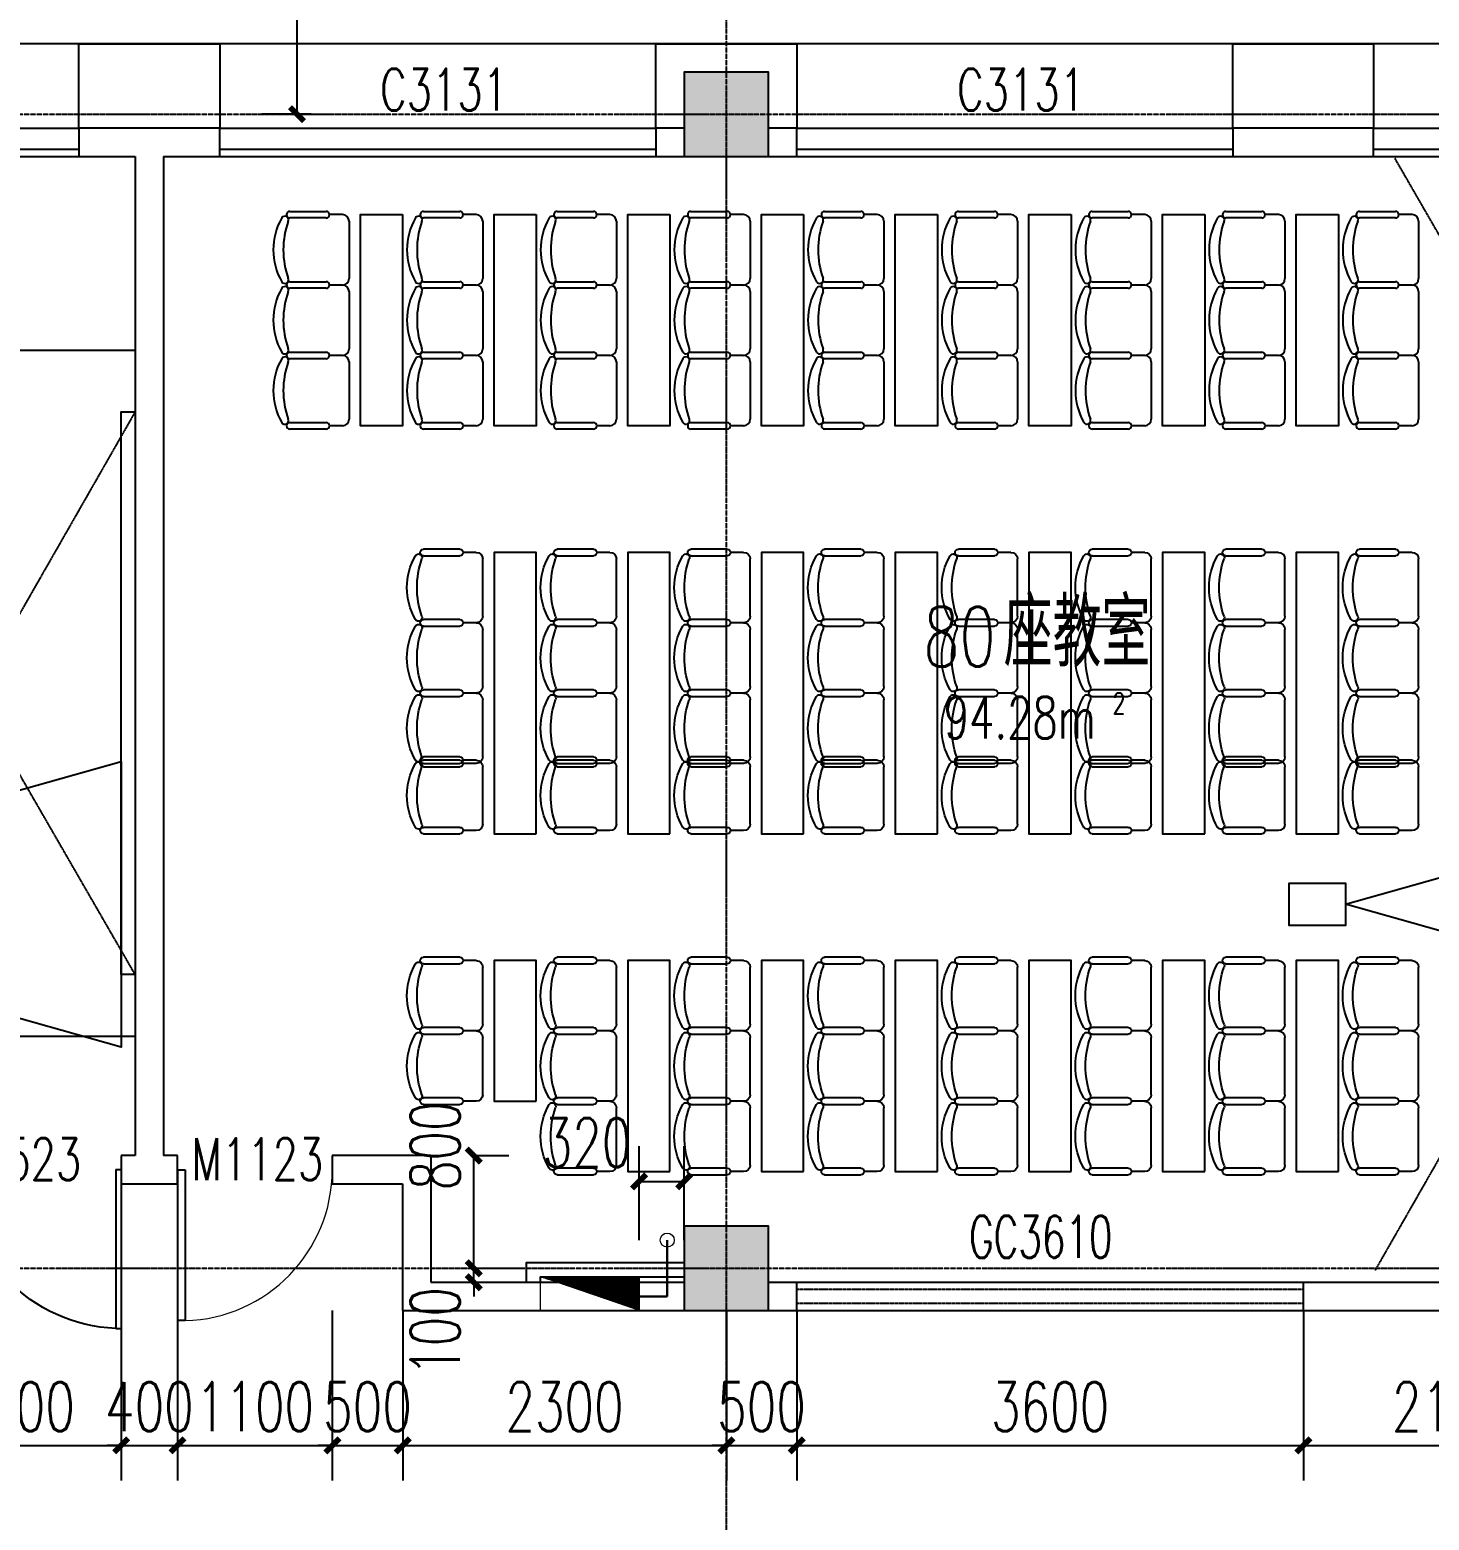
# Model space of a CAD drawing. Header units: millimetres. Extents: x 0 to 118900, y 0 to 84100.
# Drawn here: x 40548 to 50492, y 65599 to 76190 of the extents above; entities that cross this region are included whole.
import ezdxf

# ---------------------------------------------------------------- set-up
doc = ezdxf.new("R2010")
doc.units = ezdxf.units.MM
doc.linetypes.add('DASH', pattern=[0.35, 0.25, -0.1])
doc.linetypes.add('DOTE', pattern=[2.42, 2, -0.2, 0.02, -0.2])
for name, color, linetype in [('COLUMN', 2, 'Continuous'), ('DOOR', 4, 'Continuous'), ('DOTE', 1, 'DOTE'), ('FACADE OUTER SKIN', 6, 'Continuous'), ('FUR', 36, 'Continuous'), ('PUB_DIM', 3, 'Continuous'), ('PUB_HATCH', 8, 'Continuous'), ('SEE', 5, 'Continuous'), ('SPACE', 7, 'Continuous'), ('WALL', 2, 'Continuous'), ('WINDOW', 4, 'Continuous'), ('WINDOW_TEXT', 7, 'Continuous')]:
    doc.layers.add(name, color=color, linetype=linetype)
for name, color, linetype, lineweight in [('S-XIAO', 30, 'Continuous', 15), ('S-XP', 1, 'Continuous', 30), ('S-XP-lg', 30, 'Continuous', 15)]:
    doc.layers.add(name, color=color, linetype=linetype, lineweight=lineweight)
doc.styles.add('_TCH_SPACE', font='SIMPLEX', dxfattribs={"height": 5, "bigfont": 'GBCBIG'})
doc.styles.add('_TCH_WINDOW', font='SIMPLEX', dxfattribs={"height": 3.5, "bigfont": 'GBCBIG'})
doc.styles.add('DIM_FONT', font='SIMPLEX', dxfattribs={"width": 0.7, "bigfont": 'GBCBIG'})
doc.styles.add('仿宋单线', font='tjromans.shx', dxfattribs={"width": 0.65, "bigfont": 'tjhztxt.shx'})
doc.dimstyles.new('_TCH_ARCH&&100', dxfattribs={"dimtxt": 350, "dimasz": 100, "dimexe": 250, "dimexo": 300, "dimgap": 100, "dimtad": 1, "dimdec": 0, "dimzin": 0, "dimdsep": 46, "dimtxsty": 'DIM_FONT', "dimblk": 'ARCHTICK', "dimcen": 0.09, "dimclrt": 7, "dimazin": 2, "dimtfac": 1, "dimtdec": 0, "dimtix": 1, "dimtmove": 2, "dimatfit": 3, "dimldrblk": 'ARCHTICK', "dimfxl": 1, "dimtolj": 1, "dimtzin": 0, "dimarcsym": 0})

# ---------------------------------------------------------------- blocks, each defined once
blk = doc.blocks.new('A$C2A1F14C1')
for p, q in [((39, 208.6), (117, 208.6)), ((136.5, 228.1), (351.1, 228.1)), ((351.1, 189.1), (136.5, 189.1)), ((0, -169.6), (0, 169.6)), ((39, -208.6), (117, -208.6)), ((136.5, -189.1), (351.1, -189.1)), ((351.1, -228.1), (136.5, -228.1))]:
    blk.add_line(p, q)
for centre, radius, start, end in [((39, 169.6), 39, 90, 180), ((136.5, 208.6), 19.5, 90, 270), ((351.1, 208.6), 19.5, 270, 90), ((381.2, 177.5), 21.9, 31.89079, 201.23931), ((68.4, 0), 381.6, 330.29121, 29.70879), ((-116.1, 0), 506.2, 340.42457, 19.57543), ((39, -169.6), 39, 180, 270), ((381.2, -177.5), 21.9, 158.76069, 328.10921), ((136.5, -208.6), 19.5, 90, 270), ((351.1, -208.6), 19.5, 270, 90)]:
    blk.add_arc(centre, radius, start, end)
blk = doc.blocks.new('80 SEATS')
at = {"layer": 'FUR'}
for points in [[(1068065, 1663756), (1068065, 1662256), (1067765, 1662256), (1067765, 1663756), (1068065, 1663756)], [(1069015, 1663756), (1069015, 1662256), (1068715, 1662256), (1068715, 1663756), (1069015, 1663756)], [(1069965, 1663756), (1069965, 1662256), (1069665, 1662256), (1069665, 1663756), (1069965, 1663756)], [(1070915, 1663756), (1070915, 1662256), (1070615, 1662256), (1070615, 1663756), (1070915, 1663756)], [(1071865, 1663756), (1071865, 1662256), (1071565, 1662256), (1071565, 1663756), (1071865, 1663756)], [(1072815, 1663756), (1072815, 1662256), (1072515, 1662256), (1072515, 1663756), (1072815, 1663756)], [(1073765, 1663756), (1073765, 1662256), (1073465, 1662256), (1073465, 1663756), (1073765, 1663756)], [(1074715, 1663756), (1074715, 1662256), (1074415, 1662256), (1074415, 1663756), (1074715, 1663756)], [(1069015, 1659356), (1069015, 1661356), (1068715, 1661356), (1068715, 1659356), (1069015, 1659356)], [(1069965, 1659356), (1069965, 1661356), (1069665, 1661356), (1069665, 1659356), (1069965, 1659356)], [(1070915, 1659356), (1070915, 1661356), (1070615, 1661356), (1070615, 1659356), (1070915, 1659356)], [(1071865, 1659356), (1071865, 1661356), (1071565, 1661356), (1071565, 1659356), (1071865, 1659356)], [(1072815, 1659356), (1072815, 1661356), (1072515, 1661356), (1072515, 1659356), (1072815, 1659356)], [(1073765, 1659356), (1073765, 1661356), (1073465, 1661356), (1073465, 1659356), (1073765, 1659356)], [(1074715, 1659356), (1074715, 1661356), (1074415, 1661356), (1074415, 1659356), (1074715, 1659356)], [(1069015, 1657456), (1069015, 1658456), (1068715, 1658456), (1068715, 1657456), (1069015, 1657456)], [(1069965, 1656956), (1069965, 1658456), (1069665, 1658456), (1069665, 1656956), (1069965, 1656956)], [(1070915, 1656956), (1070915, 1658456), (1070615, 1658456), (1070615, 1656956), (1070915, 1656956)], [(1071865, 1656956), (1071865, 1658456), (1071565, 1658456), (1071565, 1656956), (1071865, 1656956)], [(1072815, 1656956), (1072815, 1658456), (1072515, 1658456), (1072515, 1656956), (1072815, 1656956)], [(1073765, 1656956), (1073765, 1658456), (1073465, 1658456), (1073465, 1656956), (1073765, 1656956)], [(1074715, 1656956), (1074715, 1658456), (1074415, 1658456), (1074415, 1656956), (1074715, 1656956)]]:
    blk.add_lwpolyline(points, dxfattribs=at)
for points in [[(1077465, 1662794), (1078465, 1662794), (1078465, 1657917), (1077465, 1657917), (1076965, 1658417), (1076965, 1662294)], [(1078365, 1658356), (1078365, 1662356), (1078465, 1662356), (1078465, 1658356)]]:
    blk.add_lwpolyline(points, close=True, dxfattribs=at)
at = {"layer": 'SEE', "linetype": 'DASH'}
for p, q in [((1078465, 1658356), (1075117, 1664156)), ((1078465, 1662356), (1074976, 1656256))]:
    blk.add_line(p, q, dxfattribs=at)
at = {"layer": 'SEE'}
blk.add_lwpolyline([(1074765, 1658856), (1074765, 1658706), (1074365, 1658706), (1074365, 1659006), (1074765, 1659006), (1074765, 1658856), (1078365, 1659871), (1078365, 1657840)], close=True, dxfattribs=at)
at = {"layer": 'FUR', "extrusion": (0, 0, -1), "xscale": -1.198432564735413, "yscale": 1.198432445181377, "zscale": -1.198432564735413, "rotation": 180}
for p in [(-1067685, 1663506), (-1068635, 1663506), (-1069585, 1663506), (-1070535, 1663506), (-1071485, 1663506), (-1072435, 1663506), (-1073385, 1663506), (-1074335, 1663506), (-1075285, 1663506), (-1067685, 1663006), (-1068635, 1663006), (-1069585, 1663006), (-1070535, 1663006), (-1071485, 1663006), (-1072435, 1663006), (-1073385, 1663006), (-1074335, 1663006), (-1075285, 1663006), (-1067685, 1662506), (-1068635, 1662506), (-1069585, 1662506), (-1070535, 1662506), (-1071485, 1662506), (-1072435, 1662506), (-1073385, 1662506), (-1074335, 1662506), (-1075285, 1662506)]:
    blk.add_blockref('A$C2A1F14C1', p, dxfattribs=at)
at = {"layer": 'FUR', "xscale": -1.198432564735413, "yscale": 1.198432445181377, "zscale": 1.198432564735413}
for p in [(1068635, 1661106), (1069585, 1661106), (1070535, 1661106), (1071485, 1661106), (1072435, 1661106), (1073385, 1661106), (1074335, 1661106), (1075285, 1661106), (1068635, 1660606), (1069585, 1660606), (1070535, 1660606), (1071485, 1660606), (1072435, 1660606), (1073385, 1660606), (1074335, 1660606), (1075285, 1660606), (1068635, 1660106), (1069585, 1660106), (1070535, 1660106), (1071485, 1660106), (1072435, 1660106), (1073385, 1660106), (1074335, 1660106), (1075285, 1660106), (1068635, 1659629), (1069585, 1659629), (1070535, 1659629), (1071485, 1659629), (1072435, 1659629), (1073385, 1659629), (1074335, 1659629), (1075285, 1659629), (1068635, 1658206), (1069585, 1658206), (1070535, 1658206), (1071485, 1658206), (1072435, 1658206), (1073385, 1658206), (1074335, 1658206), (1075285, 1658206), (1068635, 1657706), (1069585, 1657706), (1070535, 1657706), (1071485, 1657706), (1072435, 1657706), (1073385, 1657706), (1074335, 1657706), (1075285, 1657706), (1069585, 1657206), (1070535, 1657206), (1071485, 1657206), (1072435, 1657206), (1073385, 1657206), (1074335, 1657206), (1075285, 1657206)]:
    blk.add_blockref('A$C2A1F14C1', p, dxfattribs=at)
blk = doc.blocks.new('WD-HIGH')
at = {"layer": 'WINDOW'}
for p, q in [((1050564, 1525426), (1050564, 1525626)), ((1054164, 1525426), (1054164, 1525626))]:
    blk.add_line(p, q, dxfattribs=at)
at = {"layer": 'WINDOW', "linetype": 'DASH', "extrusion": (0, 0, -1)}
for p, q in [((1054164, 1525576), (1050564, 1525576)), ((1054164, 1525476), (1050564, 1525476))]:
    blk.add_line(p, q, dxfattribs=at)
at = {"layer": 'WINDOW_TEXT', "style": '仿宋单线', "width": 0.65}
blk.add_text('GC3610', height=300, dxfattribs=at).set_placement((1051788, 1525799))
blk = doc.blocks.new('XHS')
at = {"layer": 'S-XIAO', "linetype": 'Continuous'}
h = blk.add_hatch(dxfattribs=at)
h.set_pattern_fill('ANSI31', color=256, scale=10, style=0)
h.set_pattern_definition([(45.00000133, (30729.9762, 392116.5537), (-0.883883497, 0.883883456), [])])
h.paths.add_polyline_path([(-900, -160), (-200, -160), (-200, -400)])
blk.add_lwpolyline([(-900, -160), (-200, -160), (-200, -400), (-900, -400)], close=True, dxfattribs=at)
at = {"layer": 'S-XP'}
for p, q in [((0, 100), (0, -300)), ((0, -300), (-200, -300))]:
    blk.add_line(p, q, dxfattribs=at)
at = {"layer": 'S-XP-lg'}
blk.add_circle((0, 100), 50, dxfattribs=at)
blk = doc.blocks.new('AXIS-NET-07')
at = {"layer": 'DOTE'}
for p, q in [((752544, 1612362.8), (752544, 1540152.8)), ((716444, 1609852.8), (796044, 1609852.8)), ((716444, 1601652.8), (796044, 1601652.8))]:
    blk.add_line(p, q, dxfattribs=at)
blk = doc.blocks.new('_FZH')
blk.add_lwpolyline([(-0.5, -0.5), (0.5, -0.5), (0.5, 0.5), (-0.5, 0.5)], close=True)
at = {"layer": 'PUB_HATCH'}
blk.add_solid([(-0.5, -0.5), (0.5, -0.5), (-0.5, 0.5), (0.5, 0.5)], dxfattribs=at)
blk = doc.blocks.new('$WINLIB2D$00000004')
at = {"color": 0}
for points in [[(-0.5, 0.5), (-0.5, -0.5)], [(-0.5, 0.5), (0.5, 0.5)], [(0.5, -0.5), (0.5, 0.5)], [(-0.5, 0.2406), (0.5, 0.2406)], [(-0.5, -0.5), (0.5, -0.5)]]:
    blk.add_lwpolyline(points, dxfattribs=at)
blk = doc.blocks.new('$DorLib2D$00000001')
for p, q in [((0.45, 0.975), (0.5, 0.975)), ((0.45, 0), (0.45, 0.975)), ((0.5, 0), (0.5, 0.975)), ((0.5, 0), (0.45, 0))]:
    blk.add_line(p, q)
at = {"lineweight": 13}
blk.add_arc((0.475, 0), 0.975, 91.46928, 180, dxfattribs=at)
blk = doc.blocks.new('$DorLib2D$00000225')
at = {"color": 0}
for p, q in [((0.475, -0.0014), (0.475, 0.7521)), ((0.475, 0.7521), (0.5, 0.7521)), ((0.5, -0.0014), (0.5, 0.7521)), ((-0.5, 0), (-0.5, 0.252)), ((-0.475, 0.252), (-0.5, 0.252)), ((-0.475, 0), (-0.475, 0.252)), ((-0.475, 0), (-0.5, 0)), ((0.475, -0.0014), (0.5, -0.0014))]:
    blk.add_line(p, q, dxfattribs=at)
for centre, radius, start, end in [((0.5046, -0.0019), 0.7546, 92.24927, 179.72377), ((-0.5008, 0.0026), 0.2508, 359.78987, 84.09744)]:
    blk.add_arc(centre, radius, start, end, dxfattribs=at)
blk = doc.blocks.new('_ArchTick')
at = {"color": 0, "linetype": 'ByBlock', "const_width": 0.4}
blk.add_lwpolyline([(-0.5, -0.5), (0.5, 0.5)], dxfattribs=at)
blk = doc.blocks.new('*D519')
at = {"layer": 'Defpoints', "color": 0, "transparency": 16777216}
for p in [(45198, 68007), (44878, 67290), (45198, 67290)]:
    blk.add_point(p, dxfattribs=at)
at = {"layer": 'PUB_DIM', "color": 0, "lineweight": -2, "transparency": 16777216}
for p, q in [((44878, 67590), (44878, 68257)), ((45198, 67590), (45198, 68257)), ((44878, 68007), (45198, 68007))]:
    blk.add_line(p, q, dxfattribs=at)
at = {"layer": 'PUB_DIM', "color": 0, "lineweight": -2, "transparency": 16777216, "xscale": 100, "yscale": 100, "zscale": 100, "rotation": 180}
blk.add_blockref('_ArchTick', (44878, 68007), dxfattribs=at)
at = {"layer": 'PUB_DIM', "color": 0, "lineweight": -2, "transparency": 16777216, "xscale": 100, "yscale": 100, "zscale": 100}
blk.add_blockref('_ArchTick', (45198, 68007), dxfattribs=at)
at = {"layer": 'PUB_DIM', "color": 7, "transparency": 16777216, "insert": (44508, 68282), "char_height": 350, "attachment_point": 5, "style": 'DIM_FONT'}
blk.add_mtext('\\A1;320', dxfattribs=at)
blk = doc.blocks.new('*D544')
at = {"layer": 'Defpoints', "color": 0, "transparency": 16777216}
for p in [(42447, 78840), (42848, 78840), (42848, 75590)]:
    blk.add_point(p, dxfattribs=at)
at = {"layer": 'PUB_DIM', "color": 0, "lineweight": -2, "transparency": 16777216}
for p, q in [((42548, 78840), (42197, 78840)), ((42447, 75590), (42447, 78840)), ((42548, 75590), (42197, 75590))]:
    blk.add_line(p, q, dxfattribs=at)
at = {"layer": 'PUB_DIM', "color": 0, "lineweight": -2, "transparency": 16777216, "xscale": 100, "yscale": 100, "zscale": 100}
for p, rotation in [((42447, 78840), 90), ((42447, 75590), 270)]:
    blk.add_blockref('_ArchTick', p, dxfattribs=dict(at, rotation=rotation))
at = {"layer": 'PUB_DIM', "color": 7, "transparency": 16777216, "insert": (42172, 77215), "char_height": 350, "attachment_point": 5, "rotation": 90, "style": 'DIM_FONT'}
blk.add_mtext('\\A1;3250', dxfattribs=at)
blk = doc.blocks.new('*D143')
at = {"layer": 'Defpoints', "color": 0, "transparency": 16777216}
for p in [(43398, 68190), (43703, 68190), (43398, 67390)]:
    blk.add_point(p, dxfattribs=at)
at = {"layer": 'PUB_DIM', "color": 0, "lineweight": -2, "transparency": 16777216}
for p, q in [((43698, 68190), (43953, 68190)), ((43703, 67390), (43703, 68190)), ((43698, 67390), (43953, 67390))]:
    blk.add_line(p, q, dxfattribs=at)
at = {"layer": 'PUB_DIM', "color": 0, "lineweight": -2, "transparency": 16777216, "xscale": 100, "yscale": 100, "zscale": 100}
for p, rotation in [((43703, 68190), 90), ((43703, 67390), 270)]:
    blk.add_blockref('_ArchTick', p, dxfattribs=dict(at, rotation=rotation))
at = {"layer": 'PUB_DIM', "color": 7, "transparency": 16777216, "insert": (43428, 68260), "char_height": 350, "attachment_point": 5, "rotation": 90, "style": 'DIM_FONT'}
blk.add_mtext('\\A1;800', dxfattribs=at)
blk = doc.blocks.new('*D144')
at = {"layer": 'Defpoints', "color": 0, "transparency": 16777216}
for p in [(43398, 67390), (43703, 67390), (43398, 67290)]:
    blk.add_point(p, dxfattribs=at)
at = {"layer": 'PUB_DIM', "color": 0, "lineweight": -2, "transparency": 16777216}
for p, q in [((43703, 67390), (43703, 67490)), ((43698, 67390), (43953, 67390)), ((43703, 67290), (43703, 67390)), ((43698, 67290), (43953, 67290)), ((43703, 67290), (43703, 67190))]:
    blk.add_line(p, q, dxfattribs=at)
at = {"layer": 'PUB_DIM', "color": 0, "lineweight": -2, "transparency": 16777216, "xscale": 100, "yscale": 100, "zscale": 100}
for p, rotation in [((43703, 67390), 270), ((43703, 67290), 90)]:
    blk.add_blockref('_ArchTick', p, dxfattribs=dict(at, rotation=rotation))
at = {"layer": 'PUB_DIM', "color": 7, "transparency": 16777216, "insert": (43428, 66940), "char_height": 350, "attachment_point": 5, "rotation": 90, "style": 'DIM_FONT'}
blk.add_mtext('\\A1;100', dxfattribs=at)
blk = doc.blocks.new('*D656')
at = {"layer": 'Defpoints', "color": 0, "transparency": 16777216}
for p in [(39698, 67390), (41198, 67390), (41198, 66131)]:
    blk.add_point(p, dxfattribs=at)
at = {"layer": 'PUB_DIM', "color": 0, "lineweight": -2, "transparency": 16777216}
for p, q in [((39698, 67090), (39698, 65881)), ((41198, 67090), (41198, 65881)), ((39698, 66131), (41198, 66131))]:
    blk.add_line(p, q, dxfattribs=at)
at = {"layer": 'PUB_DIM', "color": 0, "lineweight": -2, "transparency": 16777216, "xscale": 100, "yscale": 100, "zscale": 100, "rotation": 180}
blk.add_blockref('_ArchTick', (39698, 66131), dxfattribs=at)
at = {"layer": 'PUB_DIM', "color": 0, "lineweight": -2, "transparency": 16777216, "xscale": 100, "yscale": 100, "zscale": 100}
blk.add_blockref('_ArchTick', (41198, 66131), dxfattribs=at)
at = {"layer": 'PUB_DIM', "color": 7, "transparency": 16777216, "insert": (40448, 66406), "char_height": 350, "attachment_point": 5, "style": 'DIM_FONT'}
blk.add_mtext('\\A1;1500', dxfattribs=at)
blk = doc.blocks.new('*D657')
at = {"layer": 'Defpoints', "color": 0, "transparency": 16777216}
for p in [(41198, 67390), (41598, 67390), (41598, 66131)]:
    blk.add_point(p, dxfattribs=at)
at = {"layer": 'PUB_DIM', "color": 0, "lineweight": -2, "transparency": 16777216}
for p, q in [((41198, 67090), (41198, 65881)), ((41598, 67090), (41598, 65881)), ((41198, 66131), (41098, 66131)), ((41198, 66131), (41598, 66131)), ((41598, 66131), (41698, 66131))]:
    blk.add_line(p, q, dxfattribs=at)
at = {"layer": 'PUB_DIM', "color": 0, "lineweight": -2, "transparency": 16777216, "xscale": 100, "yscale": 100, "zscale": 100}
blk.add_blockref('_ArchTick', (41198, 66131), dxfattribs=at)
at = {"layer": 'PUB_DIM', "color": 0, "lineweight": -2, "transparency": 16777216, "xscale": 100, "yscale": 100, "zscale": 100, "rotation": 180}
blk.add_blockref('_ArchTick', (41598, 66131), dxfattribs=at)
at = {"layer": 'PUB_DIM', "color": 7, "transparency": 16777216, "insert": (41398, 66406), "char_height": 350, "attachment_point": 5, "style": 'DIM_FONT'}
blk.add_mtext('\\A1;400', dxfattribs=at)
blk = doc.blocks.new('*D658')
at = {"layer": 'Defpoints', "color": 0, "transparency": 16777216}
for p in [(41598, 67390), (42698, 67390), (42698, 66131)]:
    blk.add_point(p, dxfattribs=at)
at = {"layer": 'PUB_DIM', "color": 0, "lineweight": -2, "transparency": 16777216}
for p, q in [((41598, 67090), (41598, 65881)), ((42698, 67090), (42698, 65881)), ((41598, 66131), (42698, 66131))]:
    blk.add_line(p, q, dxfattribs=at)
at = {"layer": 'PUB_DIM', "color": 0, "lineweight": -2, "transparency": 16777216, "xscale": 100, "yscale": 100, "zscale": 100, "rotation": 180}
blk.add_blockref('_ArchTick', (41598, 66131), dxfattribs=at)
at = {"layer": 'PUB_DIM', "color": 0, "lineweight": -2, "transparency": 16777216, "xscale": 100, "yscale": 100, "zscale": 100}
blk.add_blockref('_ArchTick', (42698, 66131), dxfattribs=at)
at = {"layer": 'PUB_DIM', "color": 7, "transparency": 16777216, "insert": (42148, 66406), "char_height": 350, "attachment_point": 5, "style": 'DIM_FONT'}
blk.add_mtext('\\A1;1100', dxfattribs=at)
blk = doc.blocks.new('*D659')
at = {"layer": 'Defpoints', "color": 0, "transparency": 16777216}
for p in [(42698, 67390), (43198, 67390), (43198, 66131)]:
    blk.add_point(p, dxfattribs=at)
at = {"layer": 'PUB_DIM', "color": 0, "lineweight": -2, "transparency": 16777216}
for p, q in [((42698, 67090), (42698, 65881)), ((43198, 67090), (43198, 65881)), ((42698, 66131), (42598, 66131)), ((42698, 66131), (43198, 66131)), ((43198, 66131), (43298, 66131))]:
    blk.add_line(p, q, dxfattribs=at)
at = {"layer": 'PUB_DIM', "color": 0, "lineweight": -2, "transparency": 16777216, "xscale": 100, "yscale": 100, "zscale": 100}
blk.add_blockref('_ArchTick', (42698, 66131), dxfattribs=at)
at = {"layer": 'PUB_DIM', "color": 0, "lineweight": -2, "transparency": 16777216, "xscale": 100, "yscale": 100, "zscale": 100, "rotation": 180}
blk.add_blockref('_ArchTick', (43198, 66131), dxfattribs=at)
at = {"layer": 'PUB_DIM', "color": 7, "transparency": 16777216, "insert": (42948, 66406), "char_height": 350, "attachment_point": 5, "style": 'DIM_FONT'}
blk.add_mtext('\\A1;500', dxfattribs=at)
blk = doc.blocks.new('*D660')
at = {"layer": 'Defpoints', "color": 0, "transparency": 16777216}
for p in [(43198, 67390), (45498, 67390), (45498, 66131)]:
    blk.add_point(p, dxfattribs=at)
at = {"layer": 'PUB_DIM', "color": 0, "lineweight": -2, "transparency": 16777216}
for p, q in [((43198, 67090), (43198, 65881)), ((45498, 67090), (45498, 65881)), ((43198, 66131), (45498, 66131))]:
    blk.add_line(p, q, dxfattribs=at)
at = {"layer": 'PUB_DIM', "color": 0, "lineweight": -2, "transparency": 16777216, "xscale": 100, "yscale": 100, "zscale": 100, "rotation": 180}
blk.add_blockref('_ArchTick', (43198, 66131), dxfattribs=at)
at = {"layer": 'PUB_DIM', "color": 0, "lineweight": -2, "transparency": 16777216, "xscale": 100, "yscale": 100, "zscale": 100}
blk.add_blockref('_ArchTick', (45498, 66131), dxfattribs=at)
at = {"layer": 'PUB_DIM', "color": 7, "transparency": 16777216, "insert": (44348, 66406), "char_height": 350, "attachment_point": 5, "style": 'DIM_FONT'}
blk.add_mtext('\\A1;2300', dxfattribs=at)
blk = doc.blocks.new('*D661')
at = {"layer": 'Defpoints', "color": 0, "transparency": 16777216}
for p in [(45498, 67390), (45998, 67390), (45998, 66131)]:
    blk.add_point(p, dxfattribs=at)
at = {"layer": 'PUB_DIM', "color": 0, "lineweight": -2, "transparency": 16777216}
for p, q in [((45498, 67090), (45498, 65881)), ((45998, 67090), (45998, 65881)), ((45498, 66131), (45398, 66131)), ((45498, 66131), (45998, 66131)), ((45998, 66131), (46098, 66131))]:
    blk.add_line(p, q, dxfattribs=at)
at = {"layer": 'PUB_DIM', "color": 0, "lineweight": -2, "transparency": 16777216, "xscale": 100, "yscale": 100, "zscale": 100}
blk.add_blockref('_ArchTick', (45498, 66131), dxfattribs=at)
at = {"layer": 'PUB_DIM', "color": 0, "lineweight": -2, "transparency": 16777216, "xscale": 100, "yscale": 100, "zscale": 100, "rotation": 180}
blk.add_blockref('_ArchTick', (45998, 66131), dxfattribs=at)
at = {"layer": 'PUB_DIM', "color": 7, "transparency": 16777216, "insert": (45748, 66406), "char_height": 350, "attachment_point": 5, "style": 'DIM_FONT'}
blk.add_mtext('\\A1;500', dxfattribs=at)
blk = doc.blocks.new('*D662')
at = {"layer": 'Defpoints', "color": 0, "transparency": 16777216}
for p in [(45998, 67390), (49598, 67390), (49598, 66131)]:
    blk.add_point(p, dxfattribs=at)
at = {"layer": 'PUB_DIM', "color": 0, "lineweight": -2, "transparency": 16777216}
for p, q in [((45998, 67090), (45998, 65881)), ((49598, 67090), (49598, 65881)), ((45998, 66131), (49598, 66131))]:
    blk.add_line(p, q, dxfattribs=at)
at = {"layer": 'PUB_DIM', "color": 0, "lineweight": -2, "transparency": 16777216, "xscale": 100, "yscale": 100, "zscale": 100, "rotation": 180}
blk.add_blockref('_ArchTick', (45998, 66131), dxfattribs=at)
at = {"layer": 'PUB_DIM', "color": 0, "lineweight": -2, "transparency": 16777216, "xscale": 100, "yscale": 100, "zscale": 100}
blk.add_blockref('_ArchTick', (49598, 66131), dxfattribs=at)
at = {"layer": 'PUB_DIM', "color": 7, "transparency": 16777216, "insert": (47798, 66406), "char_height": 350, "attachment_point": 5, "style": 'DIM_FONT'}
blk.add_mtext('\\A1;3600', dxfattribs=at)
blk = doc.blocks.new('*D663')
at = {"layer": 'Defpoints', "color": 0, "transparency": 16777216}
for p in [(49598, 67390), (51698, 67390), (51698, 66131)]:
    blk.add_point(p, dxfattribs=at)
at = {"layer": 'PUB_DIM', "color": 0, "lineweight": -2, "transparency": 16777216}
for p, q in [((49598, 67090), (49598, 65881)), ((51698, 67090), (51698, 65881)), ((49598, 66131), (51698, 66131))]:
    blk.add_line(p, q, dxfattribs=at)
at = {"layer": 'PUB_DIM', "color": 0, "lineweight": -2, "transparency": 16777216, "xscale": 100, "yscale": 100, "zscale": 100, "rotation": 180}
blk.add_blockref('_ArchTick', (49598, 66131), dxfattribs=at)
at = {"layer": 'PUB_DIM', "color": 0, "lineweight": -2, "transparency": 16777216, "xscale": 100, "yscale": 100, "zscale": 100}
blk.add_blockref('_ArchTick', (51698, 66131), dxfattribs=at)
at = {"layer": 'PUB_DIM', "color": 7, "transparency": 16777216, "insert": (50648, 66406), "char_height": 350, "attachment_point": 5, "style": 'DIM_FONT'}
blk.add_mtext('\\A1;2100', dxfattribs=at)

msp = doc.modelspace()

# ---------------------------------------------------------------- linework, layer by layer
at = {"layer": 'FACADE OUTER SKIN', "ltscale": 20}
for points in [[(40897.6, 75489.9), (40897.6, 76089.9), (41897.6, 76089.9), (41897.6, 75489.9)], [(44997.6, 75489.9), (44997.6, 76089.9), (45997.6, 76089.9), (45997.6, 75489.9)], [(49097.6, 75489.9), (49097.6, 76089.9), (50097.6, 76089.9), (50097.6, 75489.9)]]:
    msp.add_lwpolyline(points, dxfattribs=at)
at = {"layer": 'SEE', "ltscale": 20}
msp.add_lwpolyline([(53197.6, 76089.9), (29597.3, 76089.9)], dxfattribs=at)
at = {"layer": 'WALL'}
for p, q in [((41397.6, 75489.9), (40897.6, 75489.9)), ((40897.6, 75489.9), (40897.6, 75289.9)), ((41897.6, 75489.9), (41397.6, 75489.9)), ((41897.6, 75289.9), (41897.6, 75489.9)), ((45197.6, 75489.9), (44997.6, 75489.9)), ((44997.6, 75489.9), (44997.6, 75289.9)), ((45997.6, 75489.9), (45797.6, 75489.9)), ((45997.6, 75289.9), (45997.6, 75489.9)), ((50097.6, 75489.9), (49097.6, 75489.9)), ((49097.6, 75489.9), (49097.6, 75289.9)), ((50097.6, 75289.9), (50097.6, 75489.9)), ((40897.6, 75289.9), (41297.6, 75289.9)), ((41297.6, 75289.9), (41297.6, 68189.9)), ((41497.6, 75289.9), (41897.6, 75289.9)), ((41497.6, 75289.9), (41497.6, 68189.9)), ((44997.6, 75289.9), (45197.6, 75289.9)), ((45797.6, 75289.9), (45997.6, 75289.9)), ((49097.6, 75289.9), (50097.6, 75289.9)), ((41297.6, 68189.9), (41197.6, 68189.9)), ((41197.6, 68189.9), (41197.6, 67989.9)), ((41597.6, 68189.9), (41497.6, 68189.9)), ((41597.6, 67989.9), (41597.6, 68189.9)), ((43397.6, 68189.9), (42697.6, 68189.9)), ((42697.6, 68189.9), (42697.6, 67989.9)), ((43397.6, 68189.9), (43397.6, 67289.9)), ((41197.6, 67989.9), (41397.6, 67989.9)), ((41397.6, 67989.9), (41597.6, 67989.9)), ((42697.6, 67989.9), (43197.6, 67989.9)), ((43197.6, 67989.9), (43197.6, 67089.9)), ((43397.6, 67289.9), (45197.6, 67289.9)), ((45797.6, 67289.9), (51497.6, 67289.9)), ((43197.6, 67089.9), (45197.6, 67089.9)), ((45797.6, 67089.9), (51697.6, 67089.9))]:
    msp.add_line(p, q, dxfattribs=at)
at = {"layer": 'WALL', "ltscale": 20}
for points in [[(44077.6, 67289.9), (44077.6, 67429.9), (45197.6, 67429.9)], [(44177.6, 67289.9), (44177.6, 67329.9), (45197.6, 67329.9)]]:
    msp.add_lwpolyline(points, dxfattribs=at)

# ---------------------------------------------------------------- block references
at = {"layer": 'COLUMN', "xscale": 600, "yscale": 600, "zscale": 600}
for p in [(45497.6, 75589.9), (45497.6, 67389.9)]:
    msp.add_blockref('_FZH', p, dxfattribs=at)
at = {"layer": 'DOOR'}
ref = msp.add_blockref('$DorLib2D$00000225', (40447.6, 68089.9), dxfattribs=dict(at, xscale=-1500, yscale=1500, zscale=-1500, rotation=180))
ref.add_attrib('A', 'M1523', (39977.6, 68016.1), dxfattribs={"layer": 'WINDOW_TEXT', "ltscale": 20, "height": 297.5, "style": '_TCH_WINDOW', "width": 0.705882})
ref = msp.add_blockref('$DorLib2D$00000001', (42147.6, 68089.9), dxfattribs=dict(at, xscale=-1100, yscale=-1100, zscale=-1100))
ref.add_attrib('A', 'M1123', (41697.6, 68016.1), dxfattribs={"layer": 'WINDOW_TEXT', "ltscale": 20, "height": 297.5, "style": '_TCH_WINDOW', "width": 0.705882})
at = {"layer": 'DOTE'}
msp.add_blockref('AXIS-NET-07', (-707046.5, -1534262.9), dxfattribs=at)
at = {"layer": 'S-XIAO'}
msp.add_blockref('XHS', (45077.6, 67489.9), dxfattribs=at)
msp.add_blockref('XHS', (45077.6, 67489.9), dxfattribs=at)
at = {"layer": 'SEE'}
for p in [(-1037167.7, -1588879.6), (-1024867.7, -1588879.6)]:
    msp.add_blockref('80 SEATS', p, dxfattribs=at)
at = {"layer": 'WINDOW'}
ref = msp.add_blockref('$WINLIB2D$00000004', (39347.6, 75389.9), dxfattribs=dict(at, xscale=-3100, yscale=200, zscale=-3100, rotation=180))
ref.add_attrib('A', 'C3131', (38937.6, 75616.1), dxfattribs={"layer": 'WINDOW_TEXT', "ltscale": 20, "height": 297.5, "style": '_TCH_WINDOW', "width": 0.705882})
ref = msp.add_blockref('$WINLIB2D$00000004', (43447.6, 75389.9), dxfattribs=dict(at, xscale=-3100, yscale=200, zscale=-3100, rotation=180))
ref.add_attrib('A', 'C3131', (43037.6, 75616.1), dxfattribs={"layer": 'WINDOW_TEXT', "ltscale": 20, "height": 297.5, "style": '_TCH_WINDOW', "width": 0.705882})
ref = msp.add_blockref('$WINLIB2D$00000004', (47547.6, 75389.9), dxfattribs=dict(at, xscale=-3100, yscale=200, zscale=-3100, rotation=180))
ref.add_attrib('A', 'C3131', (47137.6, 75616.1), dxfattribs={"layer": 'WINDOW_TEXT', "ltscale": 20, "height": 297.5, "style": '_TCH_WINDOW', "width": 0.705882})
ref = msp.add_blockref('$WINLIB2D$00000004', (51647.6, 75389.9), dxfattribs=dict(at, xscale=-3100, yscale=200, zscale=-3100, rotation=180))
ref.add_attrib('A', 'C3131', (51237.6, 75616.1), dxfattribs={"layer": 'WINDOW_TEXT', "ltscale": 20, "height": 297.5, "style": '_TCH_WINDOW', "width": 0.705882})
msp.add_blockref('WD-HIGH', (-1004566, -1458336.1), dxfattribs=at)

# ---------------------------------------------------------------- texts
at = {"layer": 'SPACE', "style": '_TCH_SPACE'}
msp.add_text('座教室', height=482.27, dxfattribs=at).set_placement((47469.1, 71665.5))
at = {"layer": 'SPACE', "style": '_TCH_SPACE', "width": 0.705882}
for s, height, p in [('80', 425, (46897.7, 71665.5)), ('94.28m', 297.5, (47043.1, 71153.6)), ('2', 148.8, (48243.1, 71328.6))]:
    msp.add_text(s, height=height, dxfattribs=at).set_placement(p)

# ---------------------------------------------------------------- dimensions: what is measured, and where the dimension line sits
at = {"layer": 'PUB_DIM'}
for p1, p2, distance, picture, middle in [((42847.6, 75589.9), (42847.6, 78839.9), 400.7, '*D544', (42171.8, 77214.9)), ((39697.6, 67389.9), (41197.6, 67389.9), -1259.3, '*D656', (40447.6, 66405.5)), ((41197.6, 67389.9), (41597.6, 67389.9), -1259.3, '*D657', (41397.6, 66405.5)), ((41597.6, 67389.9), (42697.6, 67389.9), -1259.3, '*D658', (42147.6, 66405.5)), ((42697.6, 67389.9), (43197.6, 67389.9), -1259.3, '*D659', (42947.6, 66405.5)), ((43197.6, 67389.9), (45497.6, 67389.9), -1259.3, '*D660', (44347.6, 66405.5)), ((45497.6, 67389.9), (45997.6, 67389.9), -1259.3, '*D661', (45747.6, 66405.5)), ((45997.6, 67389.9), (49597.6, 67389.9), -1259.3, '*D662', (47797.6, 66405.5)), ((49597.6, 67389.9), (51697.6, 67389.9), -1259.3, '*D663', (50647.6, 66405.5))]:
    dim = msp.add_aligned_dim(p1=p1, p2=p2, distance=distance, dimstyle='_TCH_ARCH&&100', dxfattribs=at)
    dim.commit()
    dim.dimension.update_dxf_attribs({"geometry": picture, "text_midpoint": middle})
for base, p1, p2, angle, picture, middle in [((43703.1, 68189.9), (43397.6, 67389.9), (43397.6, 68189.9), 90, '*D143', (43428.1, 68259.9)), ((45197.6, 68007.4), (44877.6, 67289.9), (45197.6, 67289.9), 0, '*D519', (44507.6, 68282.4)), ((43703.1, 67389.9), (43397.6, 67289.9), (43397.6, 67389.9), 90, '*D144', (43428.1, 66939.9))]:
    dim = msp.add_linear_dim(base=base, p1=p1, p2=p2, angle=angle, dimstyle='_TCH_ARCH&&100', dxfattribs=at)
    dim.commit()
    dim.dimension.update_dxf_attribs({"geometry": picture, "text_midpoint": middle, "dimtype": 161})

doc.saveas('drawing.dxf')
